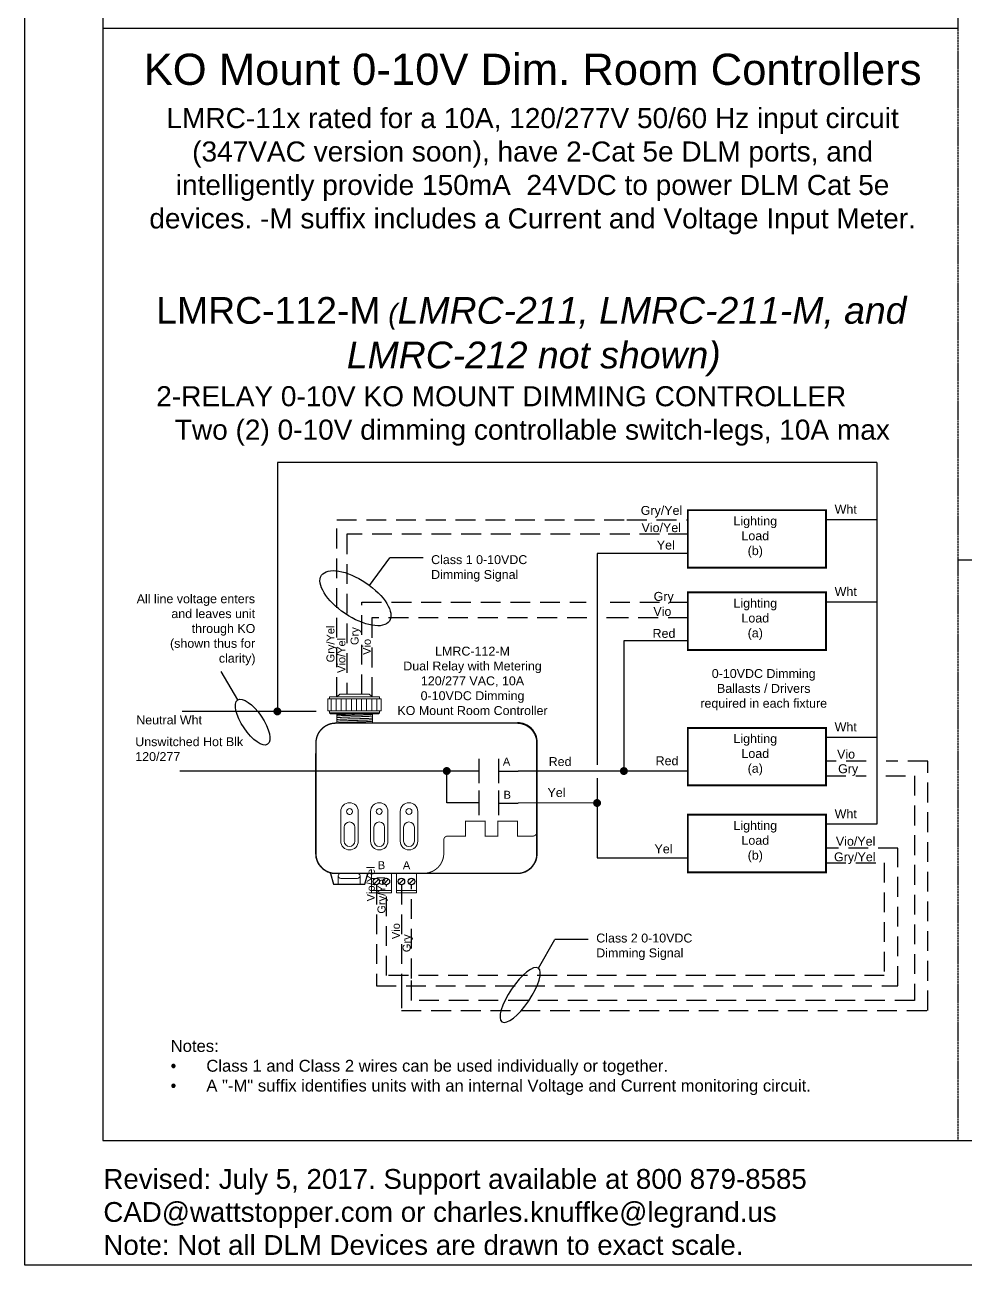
# Model space of a CAD drawing. Header units: inches. Extents: x 59 to 3361, y -1026 to 1732.
# Drawn here: x 1461.1 to 1698.3, y 893.1 to 1206.2 of the extents above; entities that cross this region are included whole.
import ezdxf

# ---------------------------------------------------------------- set-up
doc = ezdxf.new("R2010")
doc.units = ezdxf.units.IN
doc.header["$MEASUREMENT"] = 0
doc.linetypes.add('DASHED2', pattern=[0.375, 0.25, -0.125])
doc.linetypes.add('HIDDEN', pattern=[0.375, 0.25, -0.125])
doc.styles.add('ARIAL', font='arial.ttf')

# ---------------------------------------------------------------- blocks, each defined once
blk = doc.blocks.new('*U271')
at = {"color": 7, "linetype": 'Continuous', "lineweight": 15}
for p, q in [((3.15, 48.91), (3.15, 45.91)), ((3.15, 48.91), (3.15, 45.91)), ((3.15, 48.91), (3.26, 48.91)), ((3.15, 48.91), (3.15, 48.91)), ((3.26, 48.91), (3.51, 48.91)), ((3.51, 48.91), (3.54, 48.91)), ((3.54, 48.91), (3.97, 48.91)), ((3.61, 49.41), (3.61, 48.91)), ((16.19, 49.41), (3.61, 49.41)), ((3.97, 45.91), (3.97, 48.91)), ((3.97, 48.91), (4.39, 48.91)), ((4.39, 48.91), (4.44, 48.91)), ((4.44, 48.91), (4.55, 48.91)), ((4.55, 48.91), (5.25, 48.91)), ((5.25, 45.91), (5.25, 48.91)), ((5.25, 48.91), (5.74, 48.91)), ((6.1, 50.04), (5.4, 49.41)), ((5.74, 48.91), (5.86, 48.91)), ((5.86, 48.91), (6.08, 48.91)), ((6.08, 48.91), (6.99, 48.91)), ((6.15, 50.08), (6.1, 50.04)), ((6.15, 50.08), (13.65, 50.08)), ((6.53, 45.91), (6.53, 48.91)), ((6.99, 48.91), (7.49, 48.91)), ((7.49, 48.91), (7.64, 48.91)), ((7.64, 48.91), (7.99, 48.91)), ((7.82, 45.91), (7.82, 48.91)), ((7.99, 48.91), (9.01, 48.91)), ((9.01, 48.91), (9.48, 48.91)), ((9.1, 45.91), (9.1, 48.91)), ((9.48, 48.91), (9.64, 48.91)), ((9.64, 48.91), (10.08, 48.91)), ((10.08, 48.91), (11.13, 48.91)), ((10.39, 45.91), (10.39, 48.91)), ((11.13, 48.91), (11.51, 48.91)), ((11.51, 48.91), (11.66, 48.91)), ((11.66, 48.91), (12.16, 48.91)), ((11.67, 45.91), (11.67, 48.91)), ((12.16, 48.91), (13.12, 48.91)), ((12.96, 45.91), (12.96, 48.91)), ((13.12, 48.91), (13.38, 48.91)), ((13.38, 48.91), (13.52, 48.91)), ((13.52, 48.91), (14.01, 48.91)), ((13.7, 50.04), (13.65, 50.08)), ((14.4, 49.41), (13.7, 50.04)), ((14.01, 48.91), (14.79, 48.91)), ((14.24, 48.91), (15.46, 48.91)), ((14.24, 45.91), (14.24, 48.91)), ((15.46, 48.91), (15.99, 48.91)), ((15.53, 45.91), (15.53, 48.91)), ((15.99, 48.91), (16.04, 48.91)), ((16.04, 48.91), (16.37, 48.91)), ((16.19, 48.91), (16.19, 49.41)), ((16.37, 48.91), (16.59, 48.91)), ((16.59, 48.91), (16.6, 48.91)), ((16.6, 48.91), (16.65, 48.91)), ((16.65, 45.91), (16.65, 48.91)), ((3.15, 45.91), (3.26, 45.91)), ((3.15, 45.91), (3.15, 45.91)), ((3.51, 45.91), (3.26, 45.91)), ((3.54, 45.91), (3.51, 45.91)), ((3.54, 45.91), (3.97, 45.91)), ((3.61, 45.91), (3.61, 45.41)), ((3.61, 45.41), (3.86, 45.16)), ((3.61, 45.41), (16.19, 45.41)), ((15.94, 45.16), (3.86, 45.16)), ((4.39, 45.91), (3.97, 45.91)), ((4.44, 45.91), (4.39, 45.91)), ((4.55, 45.91), (4.44, 45.91)), ((4.55, 45.91), (5.25, 45.91)), ((5.74, 45.91), (5.25, 45.91)), ((5.4, 45.16), (5.4, 44.92)), ((5.4, 44.65), (5.4, 44.54)), ((5.4, 44.2), (5.4, 44.01)), ((5.86, 45.91), (5.74, 45.91)), ((6.08, 45.91), (5.86, 45.91)), ((6.08, 45.91), (6.99, 45.91)), ((7.49, 45.91), (6.99, 45.91)), ((7.64, 45.91), (7.49, 45.91)), ((7.99, 45.91), (7.64, 45.91)), ((7.99, 45.91), (9.01, 45.91)), ((9.48, 45.91), (9.01, 45.91)), ((9.64, 45.91), (9.48, 45.91)), ((10.08, 45.91), (9.64, 45.91)), ((10.08, 45.91), (11.13, 45.91)), ((11.51, 45.91), (11.13, 45.91)), ((11.66, 45.91), (11.51, 45.91)), ((12.16, 45.91), (11.66, 45.91)), ((12.16, 45.91), (13.12, 45.91)), ((13.38, 45.91), (13.12, 45.91)), ((13.52, 45.91), (13.38, 45.91)), ((14.01, 45.91), (13.52, 45.91)), ((14.01, 45.91), (14.79, 45.91)), ((14.4, 44.84), (14.4, 44.96)), ((14.4, 44.4), (14.4, 44.58)), ((14.4, 43.94), (14.4, 44.05)), ((14.93, 45.91), (14.79, 45.91)), ((15.01, 45.91), (14.93, 45.91)), ((15.46, 45.91), (15.01, 45.91)), ((15.46, 45.91), (15.99, 45.91)), ((15.94, 45.16), (16.19, 45.41)), ((16.04, 45.91), (15.99, 45.91)), ((16.37, 45.91), (16.04, 45.91)), ((16.19, 45.41), (16.19, 45.91)), ((16.37, 45.91), (16.59, 45.91)), ((16.6, 45.91), (16.59, 45.91)), ((16.65, 45.91), (16.6, 45.91)), ((5.4, 43.75), (5.4, 43.63)), ((5.4, 43.29), (5.4, 43.11)), ((5.4, 43.11), (5.4, 43.04)), ((5.4, 42.82), (5.4, 43.04)), ((5.4, 42.81), (5.4, 42.82)), ((14.4, 43.49), (14.4, 43.68)), ((14.4, 43.4), (14.4, 43.49)), ((14.4, 43.4), (14.4, 42.82)), ((28.04, 42.91), (17.82, 42.91)), ((17.82, 42.91), (28.04, 42.91)), ((55.99, 21.43), (55.99, 37.91)), ((55.99, 21.43), (55.99, 37.91)), ((0.09, 23.91), (0.09, 35.16)), ((0.09, 23.91), (0.09, 35.16)), ((0.09, 23.91), (0.09, 9.91)), ((0.09, 23.91), (0.09, 9.91)), ((6.44, 20.51), (6.44, 13.01)), ((10.84, 13.01), (10.84, 20.51)), ((13.94, 20.51), (13.94, 13.01)), ((18.34, 13.01), (18.34, 20.51)), ((21.44, 20.51), (21.44, 13.01)), ((25.84, 13.01), (25.84, 20.51)), ((55.98, 21.43), (55.99, 21.43)), ((55.99, 21.43), (55.99, 9.91)), ((7.29, 13.01), (7.29, 16.51)), ((9.99, 16.51), (9.99, 13.01)), ((14.79, 13.01), (14.79, 16.51)), ((17.49, 16.51), (17.49, 13.01)), ((22.29, 13.01), (22.29, 16.51)), ((24.99, 16.51), (24.99, 13.01)), ((36.38, 14.3), (33.15, 14.3)), ((3.86, 4.82), (4.4, 2.89)), ((3.86, 4.82), (4.4, 2.89)), ((5.79, 2.16), (5.79, 4.31)), ((6.44, 4.92), (10.64, 4.92)), ((6.44, 3.62), (10.64, 3.62)), ((11.29, 4.31), (11.29, 2.16)), ((13.66, 4.91), (14.16, 4.91)), ((14.16, 4.91), (14.16, 4.79)), ((14.16, 4.91), (28.04, 4.91)), ((14.16, 0.75), (14.16, 4.86)), ((14.16, 4.79), (14.16, 4.7)), ((19.24, 4.79), (19.24, 4.91)), ((19.24, 0.6), (19.24, 4.86)), ((19.24, 4.7), (19.24, 4.79)), ((20.49, 4.91), (25.57, 4.91)), ((20.49, 4.91), (20.49, 4.79)), ((20.49, 0.75), (20.49, 4.86)), ((20.49, 4.79), (20.49, 4.7)), ((25.57, 4.79), (25.57, 4.91)), ((25.57, 0.75), (25.57, 4.86)), ((25.57, 4.7), (25.57, 4.79)), ((26.34, 4.91), (28.04, 4.91)), ((28.04, 4.92), (28.04, 4.91)), ((50.99, 4.91), (28.04, 4.91)), ((5.54, 2.16), (5.36, 2.16)), ((5.54, 2.16), (11.54, 2.16)), ((11.72, 2.16), (11.54, 2.16)), ((14.16, 3.06), (14.16, 2.91)), ((14.16, 0.75), (14.16, 0.6)), ((14.16, 0.6), (19.24, 0.6)), ((14.16, 0.6), (14.16, 0)), ((19.24, 0), (14.16, 0)), ((19.24, 2.91), (19.24, 3.06)), ((19.24, 0.6), (19.24, 0.75)), ((19.24, 0), (19.24, 0.6)), ((20.49, 3.06), (20.49, 2.91)), ((20.49, 0.75), (20.49, 0.6)), ((20.49, 0.6), (25.57, 0.6)), ((20.49, 0.6), (20.49, 0)), ((25.57, 0), (20.49, 0)), ((25.57, 2.91), (25.57, 3.06)), ((25.57, 0.6), (25.57, 0.75)), ((25.57, 0), (25.57, 0.6))]:
    blk.add_line(p, q, dxfattribs=at)
for p, q in [((55.99, 9.92), (55.99, 37.92)), ((41.27, 33.83), (41.27, 27.62)), ((41.28, 33.83), (41.28, 27.62)), ((46.22, 33.83), (46.22, 27.62)), ((46.22, 33.83), (46.22, 27.62)), ((33.16, 30.73), (41.27, 30.73)), ((46.22, 30.66), (51.15, 30.66)), ((41.27, 25.77), (41.27, 19.56)), ((41.28, 25.77), (41.28, 19.56)), ((46.22, 25.77), (46.22, 19.56)), ((46.22, 25.77), (46.22, 19.56)), ((46.22, 22.6), (51.15, 22.6)), ((3.86, 4.82), (4.61, 2.16)), ((5.08, 4.92), (27.41, 4.92)), ((12.5, 2.16), (13.26, 4.84)), ((14.84, 2.26), (15.99, 3.4)), ((17.37, 2.26), (18.51, 3.4)), ((21.17, 2.26), (22.32, 3.4)), ((23.7, 2.26), (24.84, 3.4)), ((4.61, 2.16), (12.5, 2.16))]:
    blk.add_line(p, q)
for points, const_width in [([(32.52, 42.81), (50.89, 42.81, -0.414214), (55.89, 37.81), (55.89, 9.86, -0.414214), (50.89, 4.86), (5.17, 4.86, -0.414214), (0.17, 9.86), (0.17, 37.81, -0.414214), (5.17, 42.81), (32.52, 42.81)], 0.343), ([(27.41, 4.92, 0.414214), (32.41, 9.92), (32.41, 13.3, -0.414214), (33.41, 14.3), (37.88, 14.3), (37.88, 18.09), (42.84, 18.09), (42.84, 14.3), (46.05, 14.3), (46.05, 18.09), (51.01, 18.09), (51.01, 14.3), (51.96, 14.3), (51.96, 14.3), (51.96, 14.3), (51.96, 14.3), (54.89, 14.3, 0.414214), (55.89, 15.3), (55.89, 18.28)], 0.25)]:
    blk.add_lwpolyline(points, format="xyb", dxfattribs=dict(const_width=const_width))
at = {"const_width": 1}
blk.add_lwpolyline([(32.66, 30.73, 1), (33.66, 30.73, 1)], format="xyb", close=True, dxfattribs=at)
blk.add_lwpolyline([(41.28, 22.67), (33.16, 22.67), (33.16, 30.73)])
for centre in [(15.41, 2.83), (17.94, 2.83), (21.74, 2.83), (24.27, 2.83)]:
    blk.add_circle(centre, 0.807)
at = {"color": 7, "linetype": 'Continuous', "lineweight": 15}
for centre, radius, start, end in [((6.31, 65.12), 22.32, 267.6512, 269.9793), ((8.64, 20.51), 2.2, 0, 180), ((16.14, 20.51), 2.2, 0, 180), ((23.64, 20.51), 2.2, 0, 180), ((8.64, 20.51), 0.749, 0.2642, 180.2642), ((8.64, 20.51), 0.749, 180.2642, 0.2642), ((16.13, 20.51), 0.749, 0, 180), ((16.13, 20.51), 0.749, 180, 0), ((23.63, 20.51), 0.749, 0, 180), ((23.63, 20.51), 0.749, 180, 0), ((8.64, 16.51), 1.35, 0, 180), ((16.14, 16.51), 1.35, 0, 180), ((23.64, 16.51), 1.35, 0, 180), ((8.64, 13.01), 2.2, 180, 0), ((8.64, 13.01), 1.35, 180, 0), ((16.14, 13.01), 2.2, 180, 0), ((16.14, 13.01), 1.35, 180, 0), ((23.64, 13.01), 2.2, 180, 0), ((23.64, 13.01), 1.35, 180, 0), ((6.44, 4.27), 0.65, 90, 180), ((6.44, 4.27), 0.65, 180, 270), ((10.64, 4.27), 0.65, 0, 90), ((10.64, 4.27), 0.65, 270, 0)]:
    blk.add_arc(centre, radius, start, end, dxfattribs=at)
for centre, start, end in [((50.99, 37.92), 359.9948, 90), ((5.08, 9.92), 179.9948, 270), ((50.99, 9.92), 270, 359.9948)]:
    blk.add_arc(centre, 5, start, end)
blk.add_ellipse((9.9, 42.83), major_axis=(5.15, 0), ratio=0.009913, start_param=3.940196, end_param=5.775428, dxfattribs=at)
for points, knots in [([(5.4, 45.1), (5.52, 45.11), (5.69, 45.13), (6.08, 45.15), (6.19, 45.16)], [0, 0, 0, 0, 0.701998, 1, 1, 1, 1]), ([(11.45, 45.16), (11.33, 45.15), (10.85, 45.14), (9.89, 45.11), (8.69, 45.07), (7.56, 45.03), (6.58, 44.99), (5.79, 44.96), (5.53, 44.93), (5.4, 44.92)], [0, 0, 0, 0, 0.048942, 0.204943, 0.360944, 0.515709, 0.672354, 0.835119, 1, 1, 1, 1]), ([(14.4, 44.96), (14.14, 44.94), (13.62, 44.92), (12.5, 44.88), (11.25, 44.84), (9.9, 44.8), (8.55, 44.77), (7.3, 44.73), (6.18, 44.69), (5.66, 44.67), (5.4, 44.65)], [0, 0, 0, 0, 0.130061, 0.25404, 0.376531, 0.5, 0.623469, 0.74596, 0.869939, 1, 1, 1, 1]), ([(5.4, 44.92), (5.4, 44.89), (5.4, 44.85), (5.4, 44.75), (5.4, 44.69), (5.4, 44.65)], [0, 0, 0, 0, 0.431166, 0.715358, 1, 1, 1, 1]), ([(5.4, 44.2), (5.53, 44.21), (5.79, 44.24), (6.58, 44.27), (7.56, 44.31), (8.69, 44.35), (9.9, 44.39), (11.11, 44.43), (12.24, 44.46), (13.22, 44.5), (14, 44.54), (14.27, 44.57), (14.4, 44.58)], [0, 0, 0, 0, 0.1036915, 0.2060517, 0.304564, 0.4018933, 0.5, 0.5981067, 0.695436, 0.7939483, 0.8963085, 1, 1, 1, 1]), ([(5.4, 44.54), (5.4, 44.51), (5.4, 44.42), (5.4, 44.3), (5.4, 44.23), (5.4, 44.2)], [0, 0, 0, 0, 0.219506, 0.609202, 1, 1, 1, 1]), ([(14.4, 44.05), (14.14, 44.04), (13.62, 44.01), (12.5, 43.97), (11.25, 43.94), (9.9, 43.9), (8.55, 43.86), (7.3, 43.83), (6.18, 43.79), (5.66, 43.76), (5.4, 43.75)], [0, 0, 0, 0, 0.130061, 0.25404, 0.376531, 0.5, 0.623469, 0.74596, 0.869939, 1, 1, 1, 1]), ([(5.4, 44.01), (5.4, 43.98), (5.4, 43.94), (5.4, 43.85), (5.4, 43.78), (5.4, 43.75)], [0, 0, 0, 0, 0.431166, 0.715358, 1, 1, 1, 1]), ([(14.4, 44.96), (14.4, 44.99), (14.4, 45.06), (14.4, 45.12), (14.4, 45.16)], [0, 0, 0, 0, 0.409741, 1, 1, 1, 1]), ([(14.4, 44.58), (14.4, 44.61), (14.4, 44.65), (14.4, 44.75), (14.4, 44.81), (14.4, 44.84)], [0, 0, 0, 0, 0.466804, 0.700064, 1, 1, 1, 1]), ([(14.4, 44.05), (14.4, 44.08), (14.4, 44.17), (14.4, 44.29), (14.4, 44.36), (14.4, 44.4)], [0, 0, 0, 0, 0.213079, 0.605976, 1, 1, 1, 1]), ([(14.4, 43.68), (14.4, 43.7), (14.4, 43.75), (14.4, 43.84), (14.4, 43.9), (14.4, 43.94)], [0, 0, 0, 0, 0.466804, 0.700064, 1, 1, 1, 1]), ([(5.4, 43.29), (5.53, 43.3), (5.79, 43.33), (6.58, 43.37), (7.56, 43.41), (8.69, 43.45), (9.9, 43.48), (11.11, 43.52), (12.24, 43.56), (13.22, 43.6), (14, 43.64), (14.27, 43.66), (14.4, 43.68)], [0, 0, 0, 0, 0.1036915, 0.2060517, 0.304564, 0.4018933, 0.5, 0.5981067, 0.695436, 0.7939483, 0.8963085, 1, 1, 1, 1]), ([(5.4, 43.63), (5.4, 43.6), (5.4, 43.52), (5.4, 43.39), (5.4, 43.33), (5.4, 43.29)], [0, 0, 0, 0, 0.219506, 0.609202, 1, 1, 1, 1]), ([(5.4, 42.89), (5.53, 42.9), (5.79, 42.93), (6.58, 42.97), (7.56, 43), (8.69, 43.04), (9.9, 43.08), (11.11, 43.12), (12.24, 43.15), (13.22, 43.19), (14, 43.23), (14.27, 43.26), (14.4, 43.27)], [0, 0, 0, 0, 0.1036915, 0.2060517, 0.304564, 0.4018933, 0.5, 0.5981067, 0.695436, 0.7939483, 0.8963085, 1, 1, 1, 1]), ([(0.09, 9.91), (0.1, 9.59), (0.14, 8.93), (0.44, 7.99), (0.9, 7.12), (1.53, 6.35), (2.29, 5.73), (2.98, 5.35), (3.41, 5.2), (3.53, 5.16)], [0, 0, 0, 0, 0.156437, 0.312867, 0.469297, 0.625729, 0.782162, 0.93859, 1, 1, 1, 1]), ([(0.09, 9.91), (0.1, 9.6), (0.14, 8.96), (0.42, 8.02), (0.89, 7.13), (1.53, 6.34), (2.32, 5.71), (3.02, 5.34), (3.43, 5.2), (3.53, 5.16)], [0, 0, 0, 0, 0.149474, 0.30496, 0.465206, 0.627678, 0.789865, 0.949286, 1, 1, 1, 1]), ([(55.99, 9.91), (55.97, 9.59), (55.93, 8.93), (55.63, 7.99), (55.17, 7.12), (54.54, 6.35), (53.78, 5.73), (52.91, 5.27), (51.97, 4.97), (51.31, 4.93), (50.99, 4.91)], [0, 0, 0, 0, 0.125004, 0.250002, 0.375, 0.5, 0.625, 0.749997, 0.874991, 1, 1, 1, 1]), ([(3.86, 4.82), (3.84, 4.87), (3.8, 4.98), (3.68, 5.1), (3.58, 5.14), (3.53, 5.16)], [0, 0, 0, 0, 0.343054, 0.686118, 1, 1, 1, 1]), ([(13.4, 4.84), (13.35, 4.81), (13.26, 4.74), (13.2, 4.63), (13.18, 4.57), (13.18, 4.56)], [0, 0, 0, 0, 0.457045, 0.914082, 1, 1, 1, 1]), ([(13.39, 4.83), (13.43, 4.86), (13.52, 4.9), (13.61, 4.91), (13.66, 4.91)], [0, 0, 0, 0, 0.530424, 1, 1, 1, 1])]:
    blk.add_open_spline(points, degree=3, knots=knots, dxfattribs=at)
at = {"insert": (39.66, 62.11), "char_height": 2.25, "width": 40.9705, "attachment_point": 2, "style": 'ARIAL'}
blk.add_mtext('LMRC-112-M\\PDual Relay with Metering\\P120/277 VAC, 10A\\P0-10VDC Dimming^JKO Mount Room Controller', dxfattribs=at)
at = {"linetype": 'Continuous', "char_height": 2, "width": 4.4943, "attachment_point": 5, "style": 'ARIAL'}
for s, insert in [('A', (48.25, 33.1)), ('B', (48.43, 24.73)), ('B', (16.7, 6.95)), ('A', (23.03, 6.95))]:
    blk.add_mtext(s, dxfattribs=dict(at, insert=insert))

msp = doc.modelspace()

# ---------------------------------------------------------------- linework, layer by layer
at = {"linetype": 'DASHED2', "ltscale": 0.5}
msp.add_line((1696.43, 1600.26), (1696.43, 924.65), dxfattribs=at)
for p, q in [((1480.77, 1205.36), (1696.43, 1205.36)), ((1675.99, 1095.73), (1524.77, 1095.73)), ((1524.77, 1095.73), (1524.77, 1032.92)), ((1663.21, 1069.18), (1663.21, 1083.71)), ((1663.21, 1081.34), (1666.7, 1081.34)), ((1664.96, 1081.34), (1675.99, 1081.34)), ((1561.56, 1071.64), (1553.13, 1071.64)), ((1696.43, 1071.21), (1912.08, 1071.21)), ((1663.21, 1048.42), (1663.21, 1062.96)), ((1663.21, 1060.58), (1675.99, 1060.58)), ((1663.21, 1060.58), (1666.7, 1060.58)), ((1663.21, 1014.24), (1663.21, 1028.77)), ((1663.21, 1026.4), (1675.99, 1026.4)), ((1663.21, 1021.51), (1663.21, 1014.24)), ((1663.21, 992.32), (1663.21, 1006.86)), ((1663.21, 999.59), (1663.21, 992.32)), ((1603.21, 975.35), (1594.78, 975.35))]:
    msp.add_line(p, q)
at = {"linetype": 'Continuous'}
for p, q in [((1548.05, 1064.69), (1553.13, 1071.64)), ((1514.77, 1035.8), (1510.61, 1043)), ((1590.62, 968.15), (1594.78, 975.35))]:
    msp.add_line(p, q, dxfattribs=at)
at = {"color": 7, "linetype": 'Continuous', "lineweight": 15}
msp.add_line((1590.31, 1008.58), (1590.32, 1008.58), dxfattribs=at)
for points in [[(1461.06, 1620.75), (2585.54, 1620.75), (2585.54, 893.14), (1461.06, 893.14)], [(1480.77, 924.65), (2559.03, 924.65), (2559.03, 1600.26), (1480.77, 1600.26)]]:
    msp.add_lwpolyline(points, close=True)
for points in [[(1675.99, 1095.73), (1675.99, 1007.68), (1675.99, 1004.48), (1663.21, 1004.48)], [(1628.32, 1072.81), (1605.46, 1072.81), (1605.43, 1019.47)], [(1628.32, 1050.77), (1612.18, 1050.77), (1612.18, 1017.87), (1585.49, 1017.81)], [(1534.55, 1032.92), (1500.78, 1032.92)], [(1567.5, 1017.87), (1500.14, 1017.87)], [(1612.18, 1020.29), (1612.18, 1017.87)], [(1628.32, 1017.87), (1612.18, 1017.87)], [(1605.43, 1016.04), (1605.42, 1009.8)], [(1605.42, 1009.81), (1585.49, 1009.75)], [(1605.42, 1009.81), (1605.42, 995.95), (1628.32, 995.95)]]:
    msp.add_lwpolyline(points)
at = {"linetype": 'Continuous', "const_width": 0.5}
for points in [[(1628.32, 1069.18), (1663.21, 1069.18), (1663.21, 1083.71), (1628.32, 1083.71)], [(1663.21, 1048.42), (1663.21, 1062.96), (1628.32, 1062.96), (1628.32, 1048.42)], [(1628.32, 1014.24), (1663.21, 1014.24), (1663.21, 1028.77), (1628.32, 1028.77)], [(1663.21, 992.32), (1663.21, 1006.86), (1628.32, 1006.86), (1628.32, 992.32)]]:
    msp.add_lwpolyline(points, close=True, dxfattribs=at)
at = {"linetype": 'HIDDEN', "ltscale": 20}
for points in [[(1539.74, 1036.55), (1539.74, 1081.29), (1612.95, 1081.29), (1612.95, 1081.29), (1628.32, 1081.29)], [(1628.32, 1077.62), (1621.15, 1077.62), (1621.15, 1077.62), (1542.26, 1077.62), (1542.26, 1037.23)], [(1546.07, 1037.23), (1546.07, 1060.53), (1602.71, 1060.53)], [(1608.71, 1060.53), (1628.32, 1060.53)], [(1602.85, 1056.52), (1548.59, 1056.52), (1548.59, 1036.55)], [(1628.32, 1056.52), (1612.79, 1056.52), (1607.79, 1056.52)], [(1556.08, 989.17), (1556.08, 963), (1556.08, 957.45), (1688.84, 957.45), (1688.84, 1020.33), (1678.34, 1020.33)], [(1673.28, 1020.33), (1663.21, 1020.33)], [(1678.26, 1016.66), (1685.51, 1016.66), (1685.51, 959.97), (1558.61, 959.98), (1558.61, 965.54), (1558.61, 989.17)], [(1663.21, 1016.66), (1673.27, 1016.66)], [(1549.75, 989.17), (1549.75, 963.63), (1681.33, 963.63), (1681.33, 998.42), (1663.21, 998.42)], [(1663.21, 994.74), (1677.85, 994.74), (1677.85, 966.24), (1552.28, 966.24), (1552.28, 989.17)]]:
    msp.add_lwpolyline(points, dxfattribs=at)
at = {"const_width": 1}
for points in [[(1524.27, 1032.92, 1), (1525.27, 1032.92, 1)], [(1611.68, 1017.87, 1), (1612.68, 1017.87, 1)], [(1604.92, 1009.8, 1), (1605.92, 1009.8, 1)]]:
    msp.add_lwpolyline(points, format="xyb", close=True, dxfattribs=at)
at = {"extrusion": (0, 0, -1)}
msp.add_ellipse((1544.47, 1061.49), major_axis=(8.55, -5.78), ratio=0.453861, start_param=-1.570796, end_param=4.712389, dxfattribs=at)
msp.add_ellipse((1518.54, 1030.21), major_axis=(-3.78, 5.59), ratio=0.389876)
msp.add_ellipse((1586.03, 961.36), major_axis=(4.59, 6.79), ratio=0.320846, dxfattribs=at)

# ---------------------------------------------------------------- block references
msp.add_blockref('*U271', (1534.34, 987.15))

# ---------------------------------------------------------------- texts
at = {"style": 'ARIAL'}
for s, width, gutter_width, insert, char_height, attachment_point in [('KO Mount 0-10V Dim. Room Controllers', 217.4711, 70, (1589.16, 1198.93), 7.875, 2), ('\\pi6.3656;{\\H1.3333x;LMRC-112-M} {\\fArial|b0|i1|c0|p34;(\\H1.3333x;LMRC-211, LMRC-211-M, and \\P\\pi54.442;LMRC-212 not shown)\\H0.75002x;\\P\\pi14.255;}2-RELAY 0-10V KO MOUNT DIMMING CONTROLLER\\P\\pi11.052;Two (2) 0-10V dimming controllable switch-legs, 10A max', 202.2987, 50, (1487.85, 1118.74), 5.0625, 4)]:
    msp.add_mtext_dynamic_manual_height_columns(s, width=width, gutter_width=gutter_width, heights=[0], dxfattribs=dict(at, insert=insert, char_height=char_height, attachment_point=attachment_point))
for s, insert, char_height, width, attachment_point in [('LMRC-11x rated for a 10A, 120/277V 50/60 Hz input circuit (347VAC version soon), have 2-Cat 5e DLM ports, and intelligently provide {\\C3;150mA  }24VDC to power DLM Cat 5e devices. -M suffix includes a Current and Voltage Input Meter.', (1589.16, 1185.21), 5.0625, 197.5605, 2), ('Lighting Load\\P(b)', (1645.34, 1082.12), 2.25, 12.1071, 2), ('Class 1 0-10VDC\\PDimming Signal', (1563.56, 1072.35), 2.2491, 35.8118, 1), ('\\pi0.43983;All line voltage enters \\P\\pi9.1846;and leaves unit \\P\\pi14.312;through KO\\P\\pi8.8517;(shown thus for \\P\\pi21.17;clarity)', (1488.84, 1062.47), 2.2491, 30.1844, 1), ('Lighting Load\\P(a)', (1645.34, 1061.36), 2.25, 12.1071, 2), ('0-10VDC Dimming\\PBallasts / Drivers required in each fixture', (1647.46, 1043.6), 2.25, 34.3763, 2), ('Lighting Load\\P(a)', (1645.34, 1027.18), 2.25, 12.1071, 2), ('Lighting Load\\P(b)', (1645.34, 1005.26), 2.25, 12.1071, 2), ('Class 2 0-10VDC\\PDimming Signal', (1605.21, 976.84), 2.2491, 35.8118, 1), ('Notes:\\P\\pi-9,l9,t9;{\\fSymbol|b0|i0|c2|p18;·^I}Class 1 and Class 2 wires can be used individually or together.\\P{\\fSymbol|b0|i0|c2|p18;·^I}A "-M" suffix identifies units with an internal Voltage and Current monitoring circuit.', (1497.86, 949.98), 3, 179.9531, 1), ('Revised: July 5, 2017. Support available at 800 879-8585\\PCAD@wattstopper.com or charles.knuffke@legrand.us\\PNote: Not all DLM Devices are drawn to exact scale.', (1480.88, 895.67), 5, 204.496, 7)]:
    msp.add_mtext(s, dxfattribs=dict(at, insert=insert, char_height=char_height, width=width, attachment_point=attachment_point))
at = {"linetype": 'Continuous', "attachment_point": 4, "style": 'ARIAL'}
for s, insert, char_height, width in [('Gry/Yel', (1616.44, 1083.31), 2.249, 5.0561), ('Wht', (1665.36, 1083.93), 2.249, 4.3427), ('Vio/Yel', (1616.64, 1079.28), 2.249, 4.4471), ('Yel', (1620.49, 1074.88), 2.249, 4.3427), ('Gry', (1619.7, 1061.61), 2.249, 5.0561), ('Wht', (1665.36, 1063.17), 2.249, 4.3427), ('Vio', (1619.63, 1058.13), 2.249, 4.4471), ('Red', (1619.42, 1052.6), 2.249, 5.5593), ('Neutral Wht', (1489.17, 1030.75), 2.2491, 37.2941), ('Wht', (1665.36, 1028.99), 2.249, 4.3427), ('Unswitched Hot Blk 120/277', (1488.92, 1023.38), 2.2491, 34.2591), ('Red', (1593.21, 1020.25), 2.249, 5.5593), ('Red', (1620.19, 1020.44), 2.249, 5.5593), ('Vio', (1665.97, 1022.12), 2.249, 4.4471), ('Gry', (1666.23, 1018.11), 2.249, 5.0561), ('Yel', (1592.92, 1012.43), 2.249, 4.3427), ('Wht', (1665.36, 1007.07), 2.249, 4.3427), ('Yel', (1619.91, 998.2), 2.249, 4.3427), ('Vio/Yel', (1665.67, 1000.13), 2.249, 4.4471), ('Gry/Yel', (1665.2, 995.86), 2.249, 5.0561)]:
    msp.add_mtext(s, dxfattribs=dict(at, insert=insert, char_height=char_height, width=width))
at = {"linetype": 'Continuous', "char_height": 1.999, "rotation": 90, "style": 'ARIAL'}
for s, insert, width, attachment_point in [('Gry/Yel', (1538.47, 1054.6), 4.4943, 6), ('Gry', (1544.55, 1054.17), 4.4943, 6), ('Vio/Yel', (1540.94, 1051.48), 3.9529, 6), ('Vio', (1547.36, 1051.22), 3.9529, 6), ('Vio/Yel', (1548.36, 984.97), 3.9529, 4), ('Gry/Yel', (1551.34, 981.88), 9.135, 4), ('Vio', (1554.69, 975.44), 51.3211, 4), ('Gry', (1557.68, 972.15), 51.3211, 4)]:
    msp.add_mtext(s, dxfattribs=dict(at, insert=insert, width=width, attachment_point=attachment_point))

doc.saveas('drawing.dxf')
